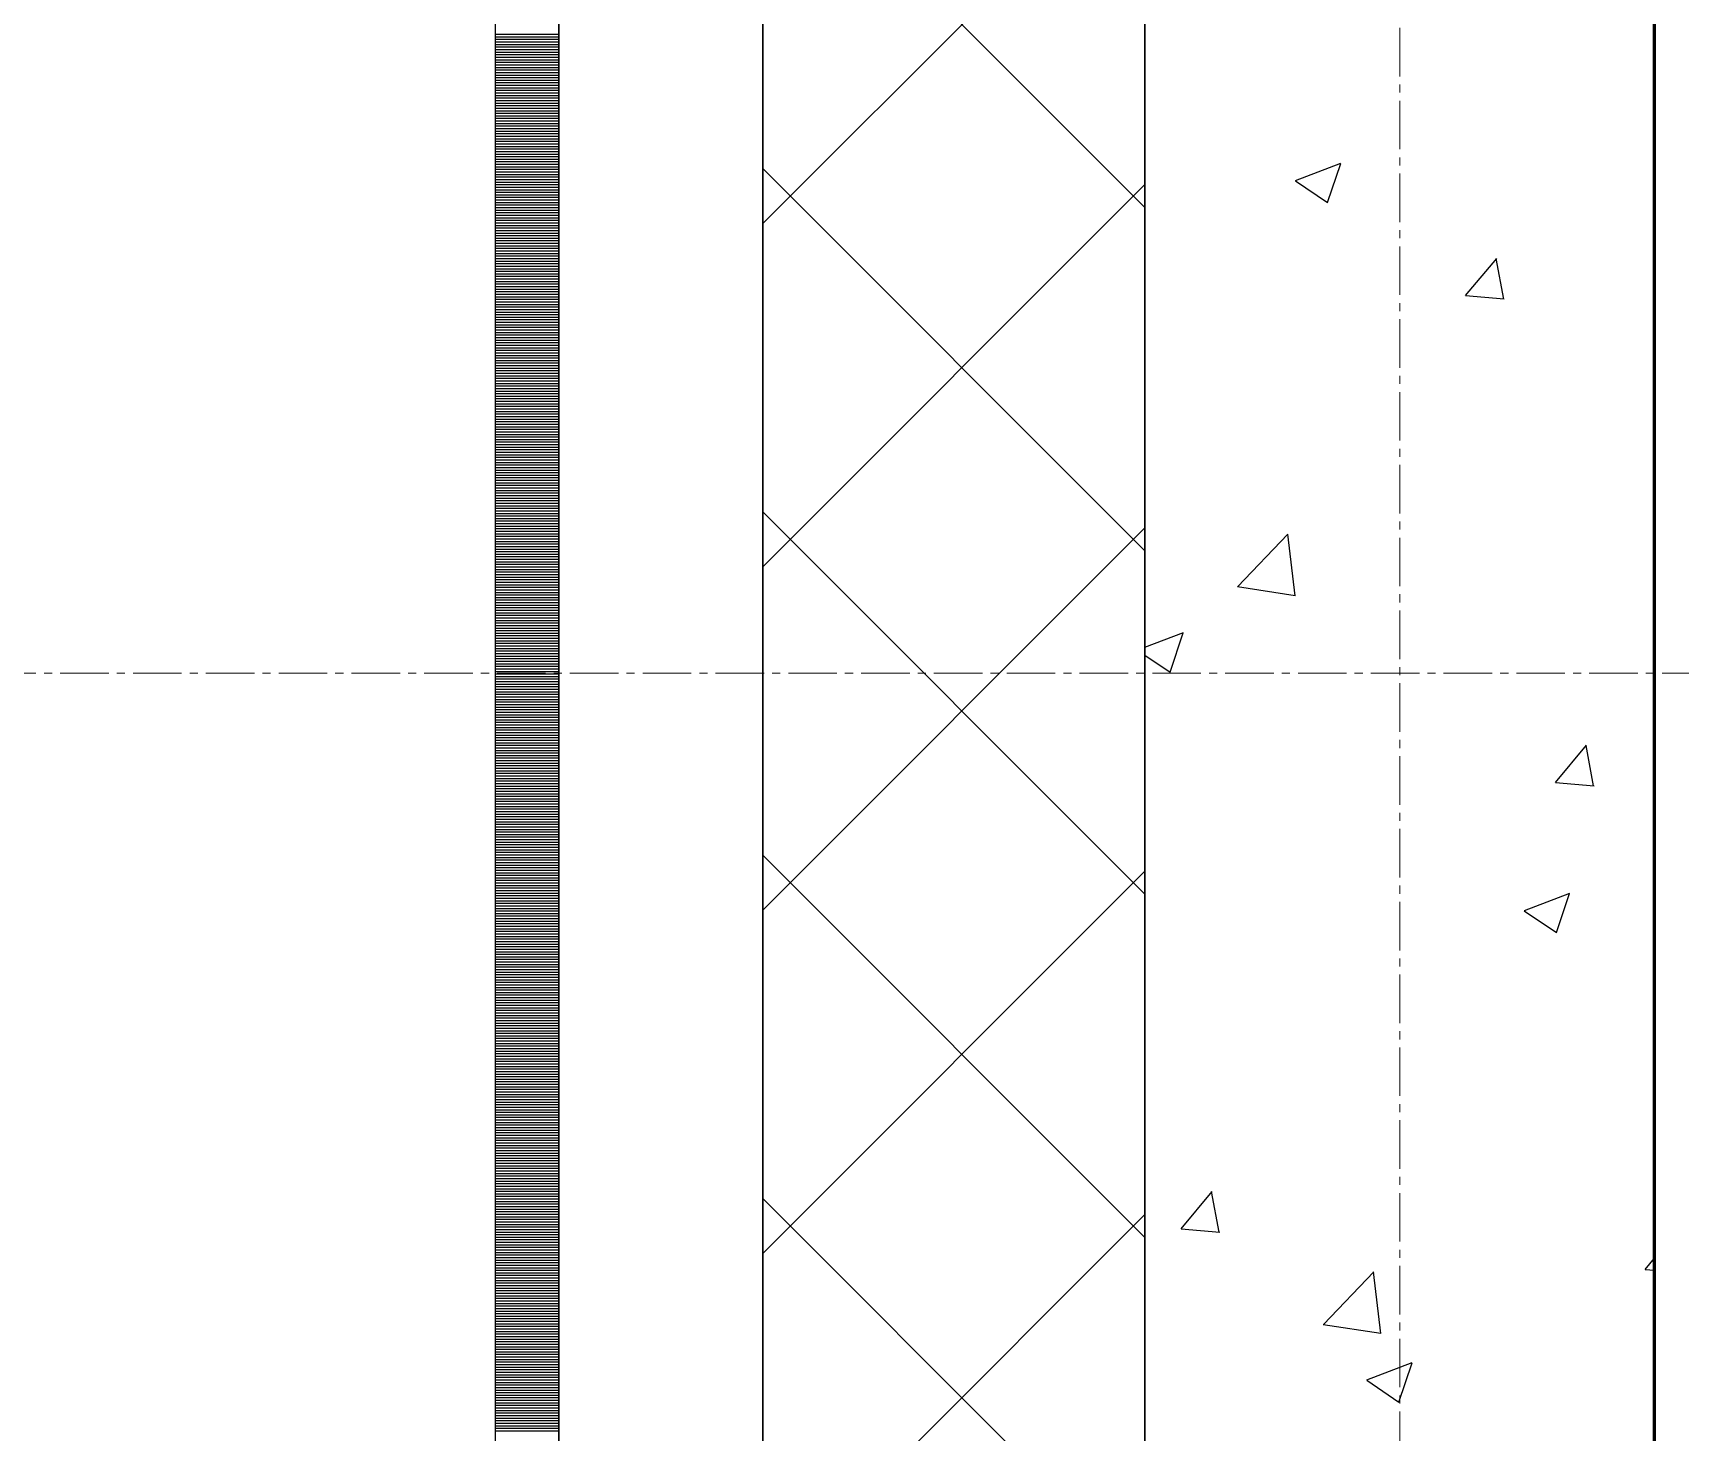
# Model space of a CAD drawing. Header units: millimetres. Extents: x 538266 to 1167394, y 114608 to 637157.
# Drawn here: x 1045897 to 1046544, y 517771 to 518320 of the extents above; entities that cross this region are included whole.
import ezdxf

# ---------------------------------------------------------------- set-up
doc = ezdxf.new("R2010")
doc.units = ezdxf.units.MM
doc.linetypes.add('CENTER2', pattern=[28.575, 19.05, -3.175, 3.175, -3.175])
doc.linetypes.add('DASHED', pattern=[19.05, 12.7, -6.35])
for name, color, linetype, lineweight in [('0) шт стен 3 эт', 150, 'Continuous', 60), ('АР_Стены ПЕНОблок', 52, 'Continuous', 20), ('АР_Тонкая', 254, 'Continuous', 5), ('АР_Утеплитель', 31, 'Continuous', 0), ('АР_Штриховка', 8, 'Continuous', 0)]:
    doc.layers.add(name, color=color, linetype=linetype, lineweight=lineweight)
doc.layers.add('АР_Делит', color=120, linetype='Continuous', lineweight=0, plot=False)
doc.layers.add('РД_Оси_100', color=7, linetype='Continuous', lineweight=0, true_color=0x525252)

# ---------------------------------------------------------------- blocks, each defined once
blk = doc.blocks.new('СОШ_2200_АР_ОСИ_М100_28.05.24')
at = {"layer": 'АР_Делит', "color": 251, "linetype": 'DASHED', "true_color": 0x636466}
blk.add_lwpolyline([(114955, 135155), (114955, -355), (93595.036, -355), (93595.036, 13855), (94145, 13855), (94145, 68320), (66055, 68320), (66055, 13857.73), (83455, 13857.73), (83455, -355), (45245, -355), (45245, 13145), (44695, 13145), (44695, 26755), (45245, 26755), (45245, 68320), (20455, 68320), (20455, 26755), (27955, 26755), (27955, 13145), (-355, 13145), (-355, 100855)], dxfattribs=at)
at = {"layer": 'РД_Оси_100', "color": 251, "linetype": 'CENTER2', "true_color": 0x636466}
for p, q in [((0, -6155), (0, 139938.679)), ((-5954.958, 21300), (29555, 21300))]:
    blk.add_line(p, q, dxfattribs=at)
blk = doc.blocks.new('3_этаж1')
at = {"layer": 'АР_Стены ПЕНОблок', "color": 18, "linetype": 'Continuous', "lineweight": 25, "true_color": 0x000000}
for p, q in [((684283.57, 587568.74), (684283.57, 511368.74)), ((684483.57, 511368.74), (684483.57, 587568.74))]:
    blk.add_line(p, q, dxfattribs=at)
at = {"layer": 'АР_Тонкая', "color": 18, "linetype": 'Continuous', "lineweight": 25, "true_color": 0x000000}
for p, q in [((684028.57, 587568.74), (684028.57, 511368.74)), ((684053.57, 587568.74), (684053.57, 511368.74)), ((684053.57, 511368.74), (684053.57, 587568.74)), ((684133.57, 511368.74), (684133.57, 587568.74))]:
    blk.add_line(p, q, dxfattribs=at)
at = {"layer": 'АР_Утеплитель', "color": 18, "linetype": 'Continuous', "lineweight": 25, "true_color": 0x000000}
for p, q in [((684133.57, 587568.74), (684133.57, 511368.74)), ((684283.57, 511368.74), (684283.57, 587568.74))]:
    blk.add_line(p, q, dxfattribs=at)
at = {"layer": 'АР_Штриховка', "color": 18, "linetype": 'Continuous', "lineweight": 25, "true_color": 0x000000}
for p, q in [((684283.57, 518251.45), (684133.57, 518401.45)), ((684133.57, 518245.16), (684283.57, 518395.16)), ((684028.57, 518319.49), (684053.57, 518319.49)), ((684028.57, 518318.49), (684053.57, 518318.49)), ((684028.57, 518317.49), (684053.57, 518317.49)), ((684028.57, 518316.49), (684053.57, 518316.49)), ((684028.57, 518315.49), (684053.57, 518315.49)), ((684028.57, 518314.49), (684053.57, 518314.49)), ((684028.57, 518313.49), (684053.57, 518313.49)), ((684028.57, 518312.49), (684053.57, 518312.49)), ((684028.57, 518311.49), (684053.57, 518311.49)), ((684028.57, 518310.49), (684053.57, 518310.49)), ((684028.57, 518309.49), (684053.57, 518309.49)), ((684028.57, 518308.49), (684053.57, 518308.49)), ((684028.57, 518307.49), (684053.57, 518307.49)), ((684028.57, 518306.49), (684053.57, 518306.49)), ((684028.57, 518305.49), (684053.57, 518305.49)), ((684028.57, 518304.49), (684053.57, 518304.49)), ((684028.57, 518303.49), (684053.57, 518303.49)), ((684028.57, 518302.49), (684053.57, 518302.49)), ((684028.57, 518301.49), (684053.57, 518301.49)), ((684028.57, 518300.49), (684053.57, 518300.49)), ((684028.57, 518299.49), (684053.57, 518299.49)), ((684028.57, 518298.49), (684053.57, 518298.49)), ((684028.57, 518297.49), (684053.57, 518297.49)), ((684028.57, 518296.49), (684053.57, 518296.49)), ((684028.57, 518295.49), (684053.57, 518295.49)), ((684028.57, 518294.49), (684053.57, 518294.49)), ((684028.57, 518293.49), (684053.57, 518293.49)), ((684028.57, 518292.49), (684053.57, 518292.49)), ((684028.57, 518291.49), (684053.57, 518291.49)), ((684028.57, 518290.49), (684053.57, 518290.49)), ((684028.57, 518289.49), (684053.57, 518289.49)), ((684028.57, 518288.49), (684053.57, 518288.49)), ((684028.57, 518287.49), (684053.57, 518287.49)), ((684028.57, 518286.49), (684053.57, 518286.49)), ((684028.57, 518285.49), (684053.57, 518285.49)), ((684028.57, 518284.49), (684053.57, 518284.49)), ((684028.57, 518283.49), (684053.57, 518283.49)), ((684028.57, 518282.49), (684053.57, 518282.49)), ((684028.57, 518281.49), (684053.57, 518281.49)), ((684028.57, 518280.49), (684053.57, 518280.49)), ((684028.57, 518279.49), (684053.57, 518279.49)), ((684028.57, 518278.49), (684053.57, 518278.49)), ((684028.57, 518277.49), (684053.57, 518277.49)), ((684028.57, 518276.49), (684053.57, 518276.49)), ((684028.57, 518275.49), (684053.57, 518275.49)), ((684028.57, 518274.49), (684053.57, 518274.49)), ((684028.57, 518273.49), (684053.57, 518273.49)), ((684028.57, 518272.49), (684053.57, 518272.49)), ((684028.57, 518271.49), (684053.57, 518271.49)), ((684028.57, 518270.49), (684053.57, 518270.49)), ((684028.57, 518269.49), (684053.57, 518269.49)), ((684028.57, 518268.49), (684053.57, 518268.49)), ((684342.67, 518262.12), (684360.46, 518268.95)), ((684355.23, 518253.42), (684360.38, 518268.76)), ((684028.57, 518267.49), (684053.57, 518267.49)), ((684028.57, 518266.49), (684053.57, 518266.49)), ((684028.57, 518265.49), (684053.57, 518265.49)), ((684028.57, 518264.49), (684053.57, 518264.49)), ((684028.57, 518263.49), (684053.57, 518263.49)), ((684028.57, 518262.49), (684053.57, 518262.49)), ((684028.57, 518261.49), (684053.57, 518261.49)), ((684283.57, 518116.75), (684133.57, 518266.75)), ((684342.59, 518261.94), (684355.22, 518253.42)), ((684028.57, 518260.49), (684053.57, 518260.49)), ((684028.57, 518259.49), (684053.57, 518259.49)), ((684028.57, 518258.49), (684053.57, 518258.49)), ((684028.57, 518257.49), (684053.57, 518257.49)), ((684028.57, 518256.49), (684053.57, 518256.49)), ((684028.57, 518255.49), (684053.57, 518255.49)), ((684133.57, 518110.46), (684283.57, 518260.46)), ((684028.57, 518254.49), (684053.57, 518254.49)), ((684028.57, 518253.49), (684053.57, 518253.49)), ((684028.57, 518252.49), (684053.57, 518252.49)), ((684028.57, 518251.49), (684053.57, 518251.49)), ((684028.57, 518250.49), (684053.57, 518250.49)), ((684028.57, 518249.49), (684053.57, 518249.49)), ((684028.57, 518248.49), (684053.57, 518248.49)), ((684028.57, 518247.49), (684053.57, 518247.49)), ((684028.57, 518246.49), (684053.57, 518246.49)), ((684028.57, 518245.49), (684053.57, 518245.49)), ((684028.57, 518244.49), (684053.57, 518244.49)), ((684028.57, 518243.49), (684053.57, 518243.49)), ((684028.57, 518242.49), (684053.57, 518242.49)), ((684028.57, 518241.49), (684053.57, 518241.49)), ((684028.57, 518240.49), (684053.57, 518240.49)), ((684028.57, 518239.49), (684053.57, 518239.49)), ((684028.57, 518238.49), (684053.57, 518238.49)), ((684028.57, 518237.49), (684053.57, 518237.49)), ((684028.57, 518236.49), (684053.57, 518236.49)), ((684028.57, 518235.49), (684053.57, 518235.49)), ((684028.57, 518234.49), (684053.57, 518234.49)), ((684028.57, 518233.49), (684053.57, 518233.49)), ((684028.57, 518232.49), (684053.57, 518232.49)), ((684028.57, 518231.49), (684053.57, 518231.49)), ((684028.57, 518230.49), (684053.57, 518230.49)), ((684028.57, 518229.49), (684053.57, 518229.49)), ((684409.42, 518216.95), (684421.67, 518231.54)), ((684424.37, 518215.57), (684421.43, 518231.49)), ((684028.57, 518228.49), (684053.57, 518228.49)), ((684028.57, 518227.49), (684053.57, 518227.49)), ((684028.57, 518226.49), (684053.57, 518226.49)), ((684028.57, 518225.49), (684053.57, 518225.49)), ((684028.57, 518224.49), (684053.57, 518224.49)), ((684028.57, 518223.49), (684053.57, 518223.49)), ((684028.57, 518222.49), (684053.57, 518222.49)), ((684028.57, 518221.49), (684053.57, 518221.49)), ((684028.57, 518220.49), (684053.57, 518220.49)), ((684028.57, 518219.49), (684053.57, 518219.49)), ((684028.57, 518218.49), (684053.57, 518218.49)), ((684028.57, 518217.49), (684053.57, 518217.49)), ((684028.57, 518216.49), (684053.57, 518216.49)), ((684409.42, 518216.94), (684424.6, 518215.61)), ((684028.57, 518215.49), (684053.57, 518215.49)), ((684028.57, 518214.49), (684053.57, 518214.49)), ((684028.57, 518213.49), (684053.57, 518213.49)), ((684028.57, 518212.49), (684053.57, 518212.49)), ((684028.57, 518211.49), (684053.57, 518211.49)), ((684028.57, 518210.49), (684053.57, 518210.49)), ((684028.57, 518209.49), (684053.57, 518209.49)), ((684028.57, 518208.49), (684053.57, 518208.49)), ((684028.57, 518207.49), (684053.57, 518207.49)), ((684028.57, 518206.49), (684053.57, 518206.49)), ((684028.57, 518205.49), (684053.57, 518205.49)), ((684028.57, 518204.49), (684053.57, 518204.49)), ((684028.57, 518203.49), (684053.57, 518203.49)), ((684028.57, 518202.49), (684053.57, 518202.49)), ((684028.57, 518201.49), (684053.57, 518201.49)), ((684028.57, 518200.49), (684053.57, 518200.49)), ((684028.57, 518199.49), (684053.57, 518199.49)), ((684028.57, 518198.49), (684053.57, 518198.49)), ((684028.57, 518197.49), (684053.57, 518197.49)), ((684028.57, 518196.49), (684053.57, 518196.49)), ((684028.57, 518195.49), (684053.57, 518195.49)), ((684028.57, 518194.49), (684053.57, 518194.49)), ((684028.57, 518193.49), (684053.57, 518193.49)), ((684028.57, 518192.49), (684053.57, 518192.49)), ((684028.57, 518191.49), (684053.57, 518191.49)), ((684028.57, 518190.49), (684053.57, 518190.49)), ((684028.57, 518189.49), (684053.57, 518189.49)), ((684028.57, 518188.49), (684053.57, 518188.49)), ((684028.57, 518187.49), (684053.57, 518187.49)), ((684028.57, 518186.49), (684053.57, 518186.49)), ((684028.57, 518185.49), (684053.57, 518185.49)), ((684028.57, 518184.49), (684053.57, 518184.49)), ((684028.57, 518183.49), (684053.57, 518183.49)), ((684028.57, 518182.49), (684053.57, 518182.49)), ((684028.57, 518181.49), (684053.57, 518181.49)), ((684028.57, 518180.49), (684053.57, 518180.49)), ((684028.57, 518179.49), (684053.57, 518179.49)), ((684028.57, 518178.49), (684053.57, 518178.49)), ((684028.57, 518177.49), (684053.57, 518177.49)), ((684028.57, 518176.49), (684053.57, 518176.49)), ((684028.57, 518175.49), (684053.57, 518175.49)), ((684028.57, 518174.49), (684053.57, 518174.49)), ((684028.57, 518173.49), (684053.57, 518173.49)), ((684028.57, 518172.49), (684053.57, 518172.49)), ((684028.57, 518171.49), (684053.57, 518171.49)), ((684028.57, 518170.49), (684053.57, 518170.49)), ((684028.57, 518169.49), (684053.57, 518169.49)), ((684028.57, 518168.49), (684053.57, 518168.49)), ((684028.57, 518167.49), (684053.57, 518167.49)), ((684028.57, 518166.49), (684053.57, 518166.49)), ((684028.57, 518165.49), (684053.57, 518165.49)), ((684028.57, 518164.49), (684053.57, 518164.49)), ((684028.57, 518163.49), (684053.57, 518163.49)), ((684028.57, 518162.49), (684053.57, 518162.49)), ((684028.57, 518161.49), (684053.57, 518161.49)), ((684028.57, 518160.49), (684053.57, 518160.49)), ((684028.57, 518159.49), (684053.57, 518159.49)), ((684028.57, 518158.49), (684053.57, 518158.49)), ((684028.57, 518157.49), (684053.57, 518157.49)), ((684028.57, 518156.49), (684053.57, 518156.49)), ((684028.57, 518155.49), (684053.57, 518155.49)), ((684028.57, 518154.49), (684053.57, 518154.49)), ((684028.57, 518153.49), (684053.57, 518153.49)), ((684028.57, 518152.49), (684053.57, 518152.49)), ((684028.57, 518151.49), (684053.57, 518151.49)), ((684028.57, 518150.49), (684053.57, 518150.49)), ((684028.57, 518149.49), (684053.57, 518149.49)), ((684028.57, 518148.49), (684053.57, 518148.49)), ((684028.57, 518147.49), (684053.57, 518147.49)), ((684028.57, 518146.49), (684053.57, 518146.49)), ((684028.57, 518145.49), (684053.57, 518145.49)), ((684028.57, 518144.49), (684053.57, 518144.49)), ((684028.57, 518143.49), (684053.57, 518143.49)), ((684028.57, 518142.49), (684053.57, 518142.49)), ((684028.57, 518141.49), (684053.57, 518141.49)), ((684028.57, 518140.49), (684053.57, 518140.49)), ((684028.57, 518139.49), (684053.57, 518139.49)), ((684028.57, 518138.49), (684053.57, 518138.49)), ((684028.57, 518137.49), (684053.57, 518137.49)), ((684028.57, 518136.49), (684053.57, 518136.49)), ((684028.57, 518135.49), (684053.57, 518135.49)), ((684028.57, 518134.49), (684053.57, 518134.49)), ((684028.57, 518133.49), (684053.57, 518133.49)), ((684028.57, 518132.49), (684053.57, 518132.49)), ((684283.57, 517982.04), (684133.57, 518132.04)), ((684028.57, 518131.49), (684053.57, 518131.49)), ((684028.57, 518130.49), (684053.57, 518130.49)), ((684028.57, 518129.49), (684053.57, 518129.49)), ((684028.57, 518128.49), (684053.57, 518128.49)), ((684028.57, 518127.49), (684053.57, 518127.49)), ((684028.57, 518126.49), (684053.57, 518126.49)), ((684028.57, 518125.49), (684053.57, 518125.49)), ((684133.57, 517975.76), (684283.57, 518125.76)), ((684028.57, 518124.49), (684053.57, 518124.49)), ((684028.57, 518123.49), (684053.57, 518123.49)), ((684028.57, 518122.49), (684053.57, 518122.49)), ((684028.57, 518121.49), (684053.57, 518121.49)), ((684028.57, 518120.49), (684053.57, 518120.49)), ((684028.57, 518119.49), (684053.57, 518119.49)), ((684319.91, 518102.66), (684339.69, 518123.28)), ((684342.46, 518099.16), (684339.65, 518123.28)), ((684028.57, 518118.49), (684053.57, 518118.49)), ((684028.57, 518117.49), (684053.57, 518117.49)), ((684028.57, 518116.49), (684053.57, 518116.49)), ((684028.57, 518115.49), (684053.57, 518115.49)), ((684028.57, 518114.49), (684053.57, 518114.49)), ((684028.57, 518113.49), (684053.57, 518113.49)), ((684028.57, 518112.49), (684053.57, 518112.49)), ((684028.57, 518111.49), (684053.57, 518111.49)), ((684028.57, 518110.49), (684053.57, 518110.49)), ((684028.57, 518109.49), (684053.57, 518109.49)), ((684028.57, 518108.49), (684053.57, 518108.49)), ((684028.57, 518107.49), (684053.57, 518107.49)), ((684028.57, 518106.49), (684053.57, 518106.49)), ((684028.57, 518105.49), (684053.57, 518105.49)), ((684028.57, 518104.49), (684053.57, 518104.49)), ((684028.57, 518103.49), (684053.57, 518103.49)), ((684028.57, 518102.49), (684053.57, 518102.49)), ((684028.57, 518101.49), (684053.57, 518101.49)), ((684028.57, 518100.49), (684053.57, 518100.49)), ((684319.88, 518102.73), (684342.47, 518099.23)), ((684028.57, 518099.49), (684053.57, 518099.49)), ((684028.57, 518098.49), (684053.57, 518098.49)), ((684028.57, 518097.49), (684053.57, 518097.49)), ((684028.57, 518096.49), (684053.57, 518096.49)), ((684028.57, 518095.49), (684053.57, 518095.49)), ((684028.57, 518094.49), (684053.57, 518094.49)), ((684028.57, 518093.49), (684053.57, 518093.49)), ((684028.57, 518092.49), (684053.57, 518092.49)), ((684028.57, 518091.49), (684053.57, 518091.49)), ((684028.57, 518090.49), (684053.57, 518090.49)), ((684028.57, 518089.49), (684053.57, 518089.49)), ((684028.57, 518088.49), (684053.57, 518088.49)), ((684028.57, 518087.49), (684053.57, 518087.49)), ((684028.57, 518086.49), (684053.57, 518086.49)), ((684028.57, 518085.49), (684053.57, 518085.49)), ((684028.57, 518084.49), (684053.57, 518084.49)), ((684028.57, 518083.49), (684053.57, 518083.49)), ((684028.57, 518082.49), (684053.57, 518082.49)), ((684028.57, 518081.49), (684053.57, 518081.49)), ((684028.57, 518080.49), (684053.57, 518080.49)), ((684283.57, 518078.97), (684298.65, 518084.76)), ((684293.43, 518069.23), (684298.58, 518084.58)), ((684028.57, 518079.49), (684053.57, 518079.49)), ((684028.57, 518078.49), (684053.57, 518078.49)), ((684028.57, 518077.49), (684053.57, 518077.49)), ((684028.57, 518076.49), (684053.57, 518076.49)), ((684028.57, 518075.49), (684053.57, 518075.49)), ((684028.57, 518074.49), (684053.57, 518074.49)), ((684283.57, 518075.87), (684293.42, 518069.23)), ((684028.57, 518073.49), (684053.57, 518073.49)), ((684028.57, 518072.49), (684053.57, 518072.49)), ((684028.57, 518071.49), (684053.57, 518071.49)), ((684028.57, 518070.49), (684053.57, 518070.49)), ((684028.57, 518069.49), (684053.57, 518069.49)), ((684028.57, 518068.49), (684053.57, 518068.49)), ((684028.57, 518067.49), (684053.57, 518067.49)), ((684028.57, 518066.49), (684053.57, 518066.49)), ((684028.57, 518065.49), (684053.57, 518065.49)), ((684028.57, 518064.49), (684053.57, 518064.49)), ((684028.57, 518063.49), (684053.57, 518063.49)), ((684028.57, 518062.49), (684053.57, 518062.49)), ((684028.57, 518061.49), (684053.57, 518061.49)), ((684028.57, 518060.49), (684053.57, 518060.49)), ((684028.57, 518059.49), (684053.57, 518059.49)), ((684028.57, 518058.49), (684053.57, 518058.49)), ((684028.57, 518057.49), (684053.57, 518057.49)), ((684028.57, 518056.49), (684053.57, 518056.49)), ((684028.57, 518055.49), (684053.57, 518055.49)), ((684028.57, 518054.49), (684053.57, 518054.49)), ((684028.57, 518053.49), (684053.57, 518053.49)), ((684028.57, 518052.49), (684053.57, 518052.49)), ((684028.57, 518051.49), (684053.57, 518051.49)), ((684028.57, 518050.49), (684053.57, 518050.49)), ((684028.57, 518049.49), (684053.57, 518049.49)), ((684028.57, 518048.49), (684053.57, 518048.49)), ((684028.57, 518047.49), (684053.57, 518047.49)), ((684028.57, 518046.49), (684053.57, 518046.49)), ((684028.57, 518045.49), (684053.57, 518045.49)), ((684028.57, 518044.49), (684053.57, 518044.49)), ((684028.57, 518043.49), (684053.57, 518043.49)), ((684028.57, 518042.49), (684053.57, 518042.49)), ((684028.57, 518041.49), (684053.57, 518041.49)), ((684028.57, 518040.49), (684053.57, 518040.49)), ((684028.57, 518039.49), (684053.57, 518039.49)), ((684028.57, 518038.49), (684053.57, 518038.49)), ((684028.57, 518037.49), (684053.57, 518037.49)), ((684028.57, 518036.49), (684053.57, 518036.49)), ((684028.57, 518035.49), (684053.57, 518035.49)), ((684444.66, 518025.89), (684456.91, 518040.49)), ((684459.61, 518024.51), (684456.67, 518040.43)), ((684028.57, 518034.49), (684053.57, 518034.49)), ((684028.57, 518033.49), (684053.57, 518033.49)), ((684028.57, 518032.49), (684053.57, 518032.49)), ((684028.57, 518031.49), (684053.57, 518031.49)), ((684028.57, 518030.49), (684053.57, 518030.49)), ((684028.57, 518029.49), (684053.57, 518029.49)), ((684028.57, 518028.49), (684053.57, 518028.49)), ((684028.57, 518027.49), (684053.57, 518027.49)), ((684028.57, 518026.49), (684053.57, 518026.49)), ((684028.57, 518025.49), (684053.57, 518025.49)), ((684028.57, 518024.49), (684053.57, 518024.49)), ((684028.57, 518023.49), (684053.57, 518023.49)), ((684028.57, 518022.49), (684053.57, 518022.49)), ((684444.66, 518025.88), (684459.85, 518024.56)), ((684028.57, 518021.49), (684053.57, 518021.49)), ((684028.57, 518020.49), (684053.57, 518020.49)), ((684028.57, 518019.49), (684053.57, 518019.49)), ((684028.57, 518018.49), (684053.57, 518018.49)), ((684028.57, 518017.49), (684053.57, 518017.49)), ((684028.57, 518016.49), (684053.57, 518016.49)), ((684028.57, 518015.49), (684053.57, 518015.49)), ((684028.57, 518014.49), (684053.57, 518014.49)), ((684028.57, 518013.49), (684053.57, 518013.49)), ((684028.57, 518012.49), (684053.57, 518012.49)), ((684028.57, 518011.49), (684053.57, 518011.49)), ((684028.57, 518010.49), (684053.57, 518010.49)), ((684028.57, 518009.49), (684053.57, 518009.49)), ((684028.57, 518008.49), (684053.57, 518008.49)), ((684028.57, 518007.49), (684053.57, 518007.49)), ((684028.57, 518006.49), (684053.57, 518006.49)), ((684028.57, 518005.49), (684053.57, 518005.49)), ((684028.57, 518004.49), (684053.57, 518004.49)), ((684028.57, 518003.49), (684053.57, 518003.49)), ((684028.57, 518002.49), (684053.57, 518002.49)), ((684028.57, 518001.49), (684053.57, 518001.49)), ((684028.57, 518000.49), (684053.57, 518000.49)), ((684028.57, 517999.49), (684053.57, 517999.49)), ((684028.57, 517998.49), (684053.57, 517998.49)), ((684028.57, 517997.49), (684053.57, 517997.49)), ((684028.57, 517996.49), (684053.57, 517996.49)), ((684283.57, 517847.34), (684133.57, 517997.34)), ((684028.57, 517995.49), (684053.57, 517995.49)), ((684028.57, 517994.49), (684053.57, 517994.49)), ((684028.57, 517993.49), (684053.57, 517993.49)), ((684028.57, 517992.49), (684053.57, 517992.49)), ((684028.57, 517991.49), (684053.57, 517991.49)), ((684028.57, 517990.49), (684053.57, 517990.49)), ((684133.57, 517841.05), (684283.57, 517991.05)), ((684028.57, 517989.49), (684053.57, 517989.49)), ((684028.57, 517988.49), (684053.57, 517988.49)), ((684028.57, 517987.49), (684053.57, 517987.49)), ((684028.57, 517986.49), (684053.57, 517986.49)), ((684028.57, 517985.49), (684053.57, 517985.49)), ((684028.57, 517984.49), (684053.57, 517984.49)), ((684028.57, 517983.49), (684053.57, 517983.49)), ((684028.57, 517982.49), (684053.57, 517982.49)), ((684028.57, 517981.49), (684053.57, 517981.49)), ((684028.57, 517980.49), (684053.57, 517980.49)), ((684028.57, 517979.49), (684053.57, 517979.49)), ((684028.57, 517978.49), (684053.57, 517978.49)), ((684028.57, 517977.49), (684053.57, 517977.49)), ((684432.48, 517975.67), (684450.27, 517982.49)), ((684445.04, 517966.96), (684450.19, 517982.31)), ((684028.57, 517976.49), (684053.57, 517976.49)), ((684028.57, 517975.49), (684053.57, 517975.49)), ((684028.57, 517974.49), (684053.57, 517974.49)), ((684028.57, 517973.49), (684053.57, 517973.49)), ((684028.57, 517972.49), (684053.57, 517972.49)), ((684028.57, 517971.49), (684053.57, 517971.49)), ((684028.57, 517970.49), (684053.57, 517970.49)), ((684432.4, 517975.49), (684445.04, 517966.96)), ((684028.57, 517969.49), (684053.57, 517969.49)), ((684028.57, 517968.49), (684053.57, 517968.49)), ((684028.57, 517967.49), (684053.57, 517967.49)), ((684028.57, 517966.49), (684053.57, 517966.49)), ((684028.57, 517965.49), (684053.57, 517965.49)), ((684028.57, 517964.49), (684053.57, 517964.49)), ((684028.57, 517963.49), (684053.57, 517963.49)), ((684028.57, 517962.49), (684053.57, 517962.49)), ((684028.57, 517961.49), (684053.57, 517961.49)), ((684028.57, 517960.49), (684053.57, 517960.49)), ((684028.57, 517959.49), (684053.57, 517959.49)), ((684028.57, 517958.49), (684053.57, 517958.49)), ((684028.57, 517957.49), (684053.57, 517957.49)), ((684028.57, 517956.49), (684053.57, 517956.49)), ((684028.57, 517955.49), (684053.57, 517955.49)), ((684028.57, 517954.49), (684053.57, 517954.49)), ((684028.57, 517953.49), (684053.57, 517953.49)), ((684028.57, 517952.49), (684053.57, 517952.49)), ((684028.57, 517951.49), (684053.57, 517951.49)), ((684028.57, 517950.49), (684053.57, 517950.49)), ((684028.57, 517949.49), (684053.57, 517949.49)), ((684028.57, 517948.49), (684053.57, 517948.49)), ((684028.57, 517947.49), (684053.57, 517947.49)), ((684028.57, 517946.49), (684053.57, 517946.49)), ((684028.57, 517945.49), (684053.57, 517945.49)), ((684028.57, 517944.49), (684053.57, 517944.49)), ((684028.57, 517943.49), (684053.57, 517943.49)), ((684028.57, 517942.49), (684053.57, 517942.49)), ((684028.57, 517941.49), (684053.57, 517941.49)), ((684028.57, 517940.49), (684053.57, 517940.49)), ((684028.57, 517939.49), (684053.57, 517939.49)), ((684028.57, 517938.49), (684053.57, 517938.49)), ((684028.57, 517937.49), (684053.57, 517937.49)), ((684028.57, 517936.49), (684053.57, 517936.49)), ((684028.57, 517935.49), (684053.57, 517935.49)), ((684028.57, 517934.49), (684053.57, 517934.49)), ((684028.57, 517933.49), (684053.57, 517933.49)), ((684028.57, 517932.49), (684053.57, 517932.49)), ((684028.57, 517931.49), (684053.57, 517931.49)), ((684028.57, 517930.49), (684053.57, 517930.49)), ((684028.57, 517929.49), (684053.57, 517929.49)), ((684028.57, 517928.49), (684053.57, 517928.49)), ((684028.57, 517927.49), (684053.57, 517927.49)), ((684028.57, 517926.49), (684053.57, 517926.49)), ((684028.57, 517925.49), (684053.57, 517925.49)), ((684028.57, 517924.49), (684053.57, 517924.49)), ((684028.57, 517923.49), (684053.57, 517923.49)), ((684028.57, 517922.49), (684053.57, 517922.49)), ((684028.57, 517921.49), (684053.57, 517921.49)), ((684028.57, 517920.49), (684053.57, 517920.49)), ((684028.57, 517919.49), (684053.57, 517919.49)), ((684028.57, 517918.49), (684053.57, 517918.49)), ((684028.57, 517917.49), (684053.57, 517917.49)), ((684028.57, 517916.49), (684053.57, 517916.49)), ((684028.57, 517915.49), (684053.57, 517915.49)), ((684028.57, 517914.49), (684053.57, 517914.49)), ((684028.57, 517913.49), (684053.57, 517913.49)), ((684028.57, 517912.49), (684053.57, 517912.49)), ((684028.57, 517911.49), (684053.57, 517911.49)), ((684028.57, 517910.49), (684053.57, 517910.49)), ((684028.57, 517909.49), (684053.57, 517909.49)), ((684028.57, 517908.49), (684053.57, 517908.49)), ((684028.57, 517907.49), (684053.57, 517907.49)), ((684028.57, 517906.49), (684053.57, 517906.49)), ((684028.57, 517905.49), (684053.57, 517905.49)), ((684028.57, 517904.49), (684053.57, 517904.49)), ((684028.57, 517903.49), (684053.57, 517903.49)), ((684028.57, 517902.49), (684053.57, 517902.49)), ((684028.57, 517901.49), (684053.57, 517901.49)), ((684028.57, 517900.49), (684053.57, 517900.49)), ((684028.57, 517899.49), (684053.57, 517899.49)), ((684028.57, 517898.49), (684053.57, 517898.49)), ((684028.57, 517897.49), (684053.57, 517897.49)), ((684028.57, 517896.49), (684053.57, 517896.49)), ((684028.57, 517895.49), (684053.57, 517895.49)), ((684028.57, 517894.49), (684053.57, 517894.49)), ((684028.57, 517893.49), (684053.57, 517893.49)), ((684028.57, 517892.49), (684053.57, 517892.49)), ((684028.57, 517891.49), (684053.57, 517891.49)), ((684028.57, 517890.49), (684053.57, 517890.49)), ((684028.57, 517889.49), (684053.57, 517889.49)), ((684028.57, 517888.49), (684053.57, 517888.49)), ((684028.57, 517887.49), (684053.57, 517887.49)), ((684028.57, 517886.49), (684053.57, 517886.49)), ((684028.57, 517885.49), (684053.57, 517885.49)), ((684028.57, 517884.49), (684053.57, 517884.49)), ((684028.57, 517883.49), (684053.57, 517883.49)), ((684028.57, 517882.49), (684053.57, 517882.49)), ((684028.57, 517881.49), (684053.57, 517881.49)), ((684028.57, 517880.49), (684053.57, 517880.49)), ((684028.57, 517879.49), (684053.57, 517879.49)), ((684028.57, 517878.49), (684053.57, 517878.49)), ((684028.57, 517877.49), (684053.57, 517877.49)), ((684028.57, 517876.49), (684053.57, 517876.49)), ((684028.57, 517875.49), (684053.57, 517875.49)), ((684028.57, 517874.49), (684053.57, 517874.49)), ((684028.57, 517873.49), (684053.57, 517873.49)), ((684028.57, 517872.49), (684053.57, 517872.49)), ((684028.57, 517871.49), (684053.57, 517871.49)), ((684028.57, 517870.49), (684053.57, 517870.49)), ((684028.57, 517869.49), (684053.57, 517869.49)), ((684028.57, 517868.49), (684053.57, 517868.49)), ((684028.57, 517867.49), (684053.57, 517867.49)), ((684028.57, 517866.49), (684053.57, 517866.49)), ((684028.57, 517865.49), (684053.57, 517865.49)), ((684028.57, 517864.49), (684053.57, 517864.49)), ((684028.57, 517863.49), (684053.57, 517863.49)), ((684028.57, 517862.49), (684053.57, 517862.49)), ((684028.57, 517861.49), (684053.57, 517861.49)), ((684028.57, 517860.49), (684053.57, 517860.49)), ((684283.57, 517712.64), (684133.57, 517862.64)), ((684297.72, 517850.78), (684309.97, 517865.37)), ((684312.67, 517849.39), (684309.73, 517865.32)), ((684028.57, 517859.49), (684053.57, 517859.49)), ((684028.57, 517858.49), (684053.57, 517858.49)), ((684028.57, 517857.49), (684053.57, 517857.49)), ((684028.57, 517856.49), (684053.57, 517856.49)), ((684028.57, 517855.49), (684053.57, 517855.49)), ((684028.57, 517854.49), (684053.57, 517854.49)), ((684133.57, 517706.35), (684283.57, 517856.35)), ((684028.57, 517853.49), (684053.57, 517853.49)), ((684028.57, 517852.49), (684053.57, 517852.49)), ((684028.57, 517851.49), (684053.57, 517851.49)), ((684028.57, 517850.49), (684053.57, 517850.49)), ((684028.57, 517849.49), (684053.57, 517849.49)), ((684028.57, 517848.49), (684053.57, 517848.49)), ((684297.72, 517850.77), (684312.9, 517849.44)), ((684028.57, 517847.49), (684053.57, 517847.49)), ((684028.57, 517846.49), (684053.57, 517846.49)), ((684028.57, 517845.49), (684053.57, 517845.49)), ((684028.57, 517844.49), (684053.57, 517844.49)), ((684028.57, 517843.49), (684053.57, 517843.49)), ((684028.57, 517842.49), (684053.57, 517842.49)), ((684028.57, 517841.49), (684053.57, 517841.49)), ((684028.57, 517840.49), (684053.57, 517840.49)), ((684028.57, 517839.49), (684053.57, 517839.49)), ((684028.57, 517838.49), (684053.57, 517838.49)), ((684028.57, 517837.49), (684053.57, 517837.49)), ((684028.57, 517836.49), (684053.57, 517836.49)), ((684028.57, 517835.49), (684053.57, 517835.49)), ((684479.91, 517834.84), (684483.57, 517839.21)), ((684479.91, 517834.83), (684483.57, 517834.51)), ((684028.57, 517834.49), (684053.57, 517834.49)), ((684028.57, 517833.49), (684053.57, 517833.49)), ((684028.57, 517832.49), (684053.57, 517832.49)), ((684028.57, 517831.49), (684053.57, 517831.49)), ((684028.57, 517830.49), (684053.57, 517830.49)), ((684028.57, 517829.49), (684053.57, 517829.49)), ((684028.57, 517828.49), (684053.57, 517828.49)), ((684353.58, 517813.2), (684373.37, 517833.81)), ((684376.13, 517809.69), (684373.32, 517833.81)), ((684028.57, 517827.49), (684053.57, 517827.49)), ((684028.57, 517826.49), (684053.57, 517826.49)), ((684028.57, 517825.49), (684053.57, 517825.49)), ((684028.57, 517824.49), (684053.57, 517824.49)), ((684028.57, 517823.49), (684053.57, 517823.49)), ((684028.57, 517822.49), (684053.57, 517822.49)), ((684028.57, 517821.49), (684053.57, 517821.49)), ((684028.57, 517820.49), (684053.57, 517820.49)), ((684028.57, 517819.49), (684053.57, 517819.49)), ((684028.57, 517818.49), (684053.57, 517818.49)), ((684028.57, 517817.49), (684053.57, 517817.49)), ((684028.57, 517816.49), (684053.57, 517816.49)), ((684028.57, 517815.49), (684053.57, 517815.49)), ((684028.57, 517814.49), (684053.57, 517814.49)), ((684028.57, 517813.49), (684053.57, 517813.49)), ((684028.57, 517812.49), (684053.57, 517812.49)), ((684028.57, 517811.49), (684053.57, 517811.49)), ((684028.57, 517810.49), (684053.57, 517810.49)), ((684028.57, 517809.49), (684053.57, 517809.49)), ((684353.55, 517813.26), (684376.14, 517809.76)), ((684028.57, 517808.49), (684053.57, 517808.49)), ((684028.57, 517807.49), (684053.57, 517807.49)), ((684028.57, 517806.49), (684053.57, 517806.49)), ((684028.57, 517805.49), (684053.57, 517805.49)), ((684028.57, 517804.49), (684053.57, 517804.49)), ((684028.57, 517803.49), (684053.57, 517803.49)), ((684028.57, 517802.49), (684053.57, 517802.49)), ((684028.57, 517801.49), (684053.57, 517801.49)), ((684028.57, 517800.49), (684053.57, 517800.49)), ((684028.57, 517799.49), (684053.57, 517799.49)), ((684028.57, 517798.49), (684053.57, 517798.49)), ((684028.57, 517797.49), (684053.57, 517797.49)), ((684028.57, 517796.49), (684053.57, 517796.49)), ((684370.68, 517791.48), (684388.47, 517798.31)), ((684383.24, 517782.77), (684388.39, 517798.12)), ((684028.57, 517795.49), (684053.57, 517795.49)), ((684028.57, 517794.49), (684053.57, 517794.49)), ((684028.57, 517793.49), (684053.57, 517793.49)), ((684028.57, 517792.49), (684053.57, 517792.49)), ((684028.57, 517791.49), (684053.57, 517791.49)), ((684028.57, 517790.49), (684053.57, 517790.49)), ((684028.57, 517789.49), (684053.57, 517789.49)), ((684370.6, 517791.3), (684383.23, 517782.78)), ((684028.57, 517788.49), (684053.57, 517788.49)), ((684028.57, 517787.49), (684053.57, 517787.49)), ((684028.57, 517786.49), (684053.57, 517786.49)), ((684028.57, 517785.49), (684053.57, 517785.49)), ((684028.57, 517784.49), (684053.57, 517784.49)), ((684028.57, 517783.49), (684053.57, 517783.49)), ((684028.57, 517782.49), (684053.57, 517782.49)), ((684028.57, 517781.49), (684053.57, 517781.49)), ((684028.57, 517780.49), (684053.57, 517780.49)), ((684028.57, 517779.49), (684053.57, 517779.49)), ((684028.57, 517778.49), (684053.57, 517778.49)), ((684028.57, 517777.49), (684053.57, 517777.49)), ((684028.57, 517776.49), (684053.57, 517776.49)), ((684028.57, 517775.49), (684053.57, 517775.49)), ((684028.57, 517774.49), (684053.57, 517774.49)), ((684028.57, 517773.49), (684053.57, 517773.49)), ((684028.57, 517772.49), (684053.57, 517772.49)), ((684028.57, 517771.49), (684053.57, 517771.49))]:
    blk.add_line(p, q, dxfattribs=at)

msp = doc.modelspace()

# ---------------------------------------------------------------- linework, layer by layer
at = {"layer": '0) шт стен 3 эт', "color": 2}
msp.add_lwpolyline([(1046533.58, 517668.74), (1046533.58, 518868.74)], dxfattribs=at)

# ---------------------------------------------------------------- block references
at = {"layer": '0) шт стен 3 эт', "color": 5, "lineweight": 25}
msp.add_blockref('3_этаж1', (362050.01, 0), dxfattribs=at)
at = {"layer": 'РД_Оси_100', "lineweight": 25}
msp.add_blockref('СОШ_2200_АР_ОСИ_М100_28.05.24', (1046433.58, 496768.74), dxfattribs=at)

doc.saveas('drawing.dxf')
